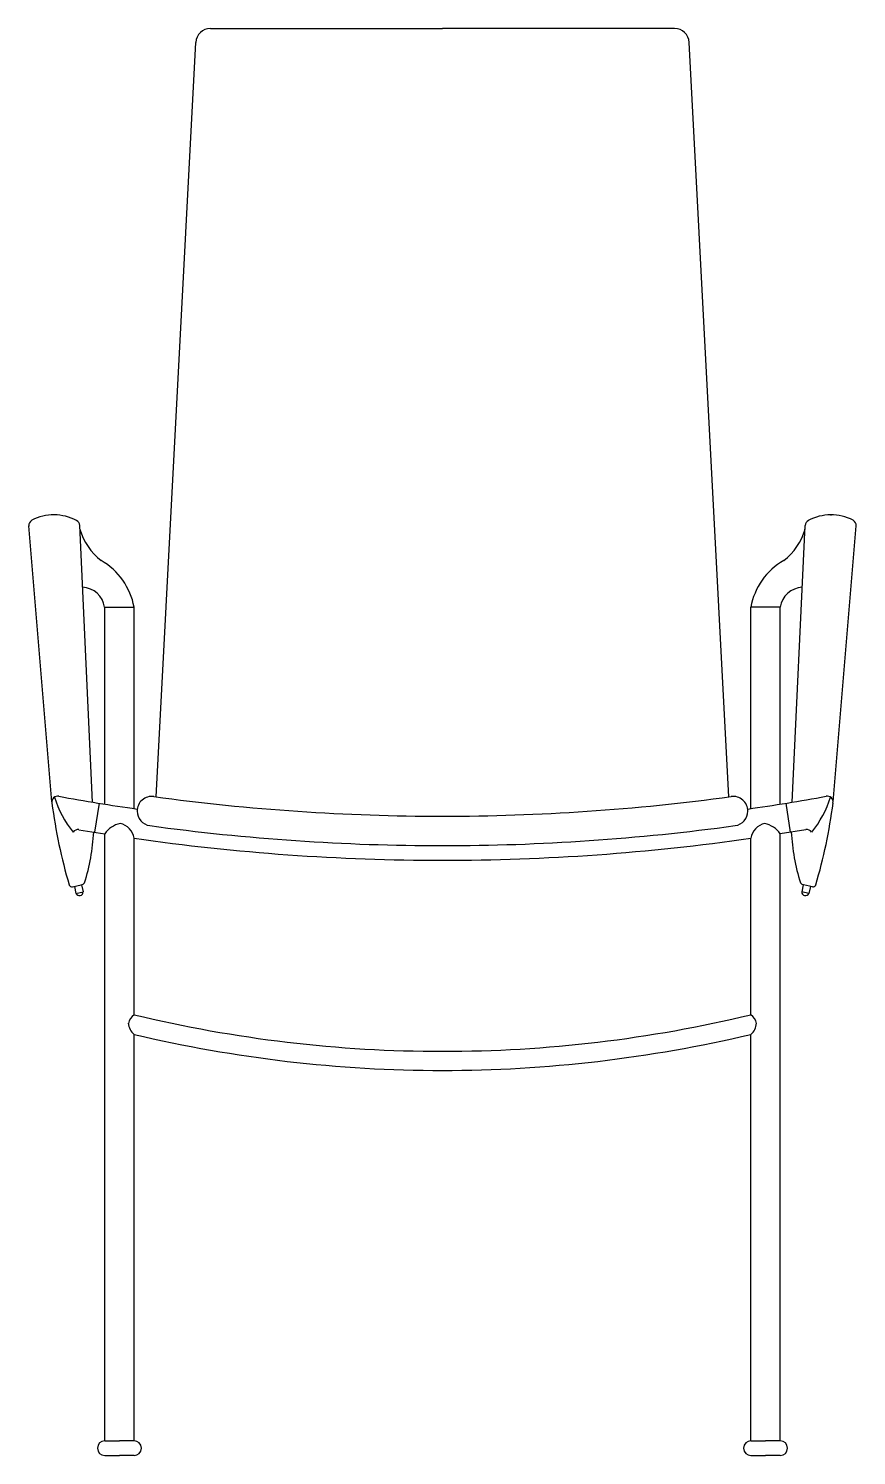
# Model space of a CAD drawing. Header units: metres. Extents: x -0.06 to 0.52, y 0 to 1.
import ezdxf

# ---------------------------------------------------------------- set-up
doc = ezdxf.new("R2010")
doc.units = ezdxf.units.M
doc.layers.add('Ceco.net 58', color=7, linetype='Continuous')

# ---------------------------------------------------------------- blocks, each defined once
blk = doc.blocks.new('chair03F')
for p, q in [((-16.7974, -56.5616), (-16.6345, -56.5616)), ((-16.4716, -56.5616), (-16.6345, -56.5616)), ((-16.8356, -57.1005), (-16.8077, -56.5714)), ((-16.4335, -57.1005), (-16.4613, -56.5714)), ((-16.9088, -57.1041), (-16.925, -56.9105)), ((-16.9069, -56.9027), (-16.9076, -56.9027)), ((-16.8801, -57.1042), (-16.8892, -56.9102)), ((-16.3889, -57.1042), (-16.3798, -56.9102)), ((-16.3621, -56.9027), (-16.3614, -56.9027)), ((-16.3603, -57.1041), (-16.344, -56.9105)), ((-16.8716, -56.9675), (-16.851, -56.9675)), ((-16.8716, -57.1056), (-16.8716, -56.9675)), ((-16.851, -57.1087), (-16.851, -56.9675)), ((-16.418, -57.1087), (-16.418, -56.9675)), ((-16.3974, -56.9675), (-16.418, -56.9675)), ((-16.3974, -57.1056), (-16.3974, -56.9675)), ((-16.8755, -57.105), (-16.8788, -57.1253)), ((-16.849, -57.1105), (-16.849, -57.1105)), ((-16.4201, -57.1105), (-16.4201, -57.1105)), ((-16.3935, -57.105), (-16.3903, -57.1253)), ((-16.8897, -57.1236), (-16.8716, -57.1265)), ((-16.8716, -57.5522), (-16.8716, -57.1265)), ((-16.851, -57.2534), (-16.851, -57.1296)), ((-16.418, -57.2534), (-16.418, -57.1296)), ((-16.3793, -57.1236), (-16.3974, -57.1265)), ((-16.3974, -57.5522), (-16.3974, -57.1265)), ((-16.8942, -57.1636), (-16.8881, -57.1622)), ((-16.8879, -57.1622), (-16.8867, -57.1672)), ((-16.3812, -57.1622), (-16.3823, -57.1672)), ((-16.3748, -57.1636), (-16.381, -57.1622)), ((-16.8929, -57.1633), (-16.8918, -57.1683)), ((-16.8918, -57.1683), (-16.8867, -57.1672)), ((-16.3773, -57.1683), (-16.3823, -57.1672)), ((-16.3762, -57.1633), (-16.3773, -57.1683)), ((-16.851, -57.5522), (-16.851, -57.2671)), ((-16.418, -57.5522), (-16.418, -57.2671)), ((-16.8716, -57.5522), (-16.8613, -57.5522)), ((-16.851, -57.5522), (-16.8613, -57.5522)), ((-16.418, -57.5522), (-16.4077, -57.5522)), ((-16.3974, -57.5522), (-16.4077, -57.5522)), ((-16.8716, -57.5625), (-16.8613, -57.5625)), ((-16.851, -57.5625), (-16.8613, -57.5625)), ((-16.418, -57.5625), (-16.4077, -57.5625)), ((-16.3974, -57.5625), (-16.4077, -57.5625))]:
    blk.add_line(p, q)
for centre, radius, start, end in [((-16.7974, -56.5719), 0.0103, 90, 176.9833), ((-16.4716, -56.5719), 0.0103, 3.0167, 90), ((-16.9209, -56.9102), 0.00412, 117.2751, 184.8033), ((-16.9073, -56.9366), 0.0339, 62.0399, 117.2751), ((-16.8933, -56.9103), 0.00412, 2.6724, 62.0399), ((-16.3757, -56.9103), 0.00412, 117.9601, 177.3276), ((-16.3618, -56.9366), 0.0339, 62.7249, 117.9601), ((-16.3481, -56.9102), 0.00412, 355.1967, 62.7249), ((-16.8481, -56.901), 0.0426, 196.0503, 232.3659), ((-16.4209, -56.901), 0.0426, 307.6341, 343.9497), ((-16.8984, -56.9763), 0.0482, 10.5282, 59.8007), ((-16.3707, -56.9763), 0.0482, 120.1993, 169.4718), ((-16.888, -56.97), 0.0165, 8.7315, 87.2042), ((-16.3811, -56.97), 0.0165, 92.7958, 171.2685), ((-16.9046, -57.1041), 0.00412, 79.6879, 190.5932), ((-16.8378, -57.0798), 0.0721, 196.8197, 219.1173), ((-16.6345, -55.6196), 1.5048, 259.6879, 261.8119), ((-16.8386, -57.1105), 0.0103, 82.2038, 180), ((-16.6345, -55.6196), 1.4945, 262.2038, 270), ((-16.6345, -55.6196), 1.4945, 270, 277.7962), ((-16.4304, -57.1105), 0.0103, 0, 97.7962), ((-16.6345, -55.6196), 1.5048, 278.1881, 280.3121), ((-16.4312, -57.0798), 0.0721, 320.8827, 343.1803), ((-16.3644, -57.1041), 0.00412, 349.4068, 100.3121), ((-16.5281, -57.0547), 0.3839, 187.5111, 196.2835), ((-16.8386, -57.1105), 0.0103, 180, 262.2038), ((-16.4304, -57.1105), 0.0103, 277.7962, 0), ((-16.7409, -57.0547), 0.3839, 343.7165, 352.4889), ((-16.8563, -57.1374), 0.0188, 103.8616, 144.3815), ((-16.8636, -57.1317), 0.0128, 9.5181, 77.3951), ((-16.6345, -55.6196), 1.5151, 262.2038, 270), ((-16.6345, -55.6196), 1.5151, 270, 277.7962), ((-16.4054, -57.1317), 0.0128, 102.6049, 170.4819), ((-16.4127, -57.1374), 0.0188, 35.6185, 76.1384), ((-16.8904, -57.1276), 0.00412, 80.9028, 144.8471), ((-17.0277, -57.1168), 0.1486, 342.7692, 356.755), ((-16.6345, -55.6196), 1.5254, 261.8406, 270), ((-16.6345, -55.6196), 1.5254, 270, 278.1594), ((-16.2413, -57.1168), 0.1486, 183.245, 197.2308), ((-16.3787, -57.1276), 0.00412, 35.1529, 99.0972), ((-16.8947, -57.1616), 0.00206, 202.82, 282.5253), ((-16.889, -57.1582), 0.00412, 282.5253, 319.9424), ((-16.3801, -57.1582), 0.00412, 220.0576, 257.4747), ((-16.3744, -57.1616), 0.00206, 257.4747, 337.18), ((-16.8894, -57.1672), 0.00264, 205.2057, 359.8449), ((-16.3797, -57.1672), 0.00264, 180.1551, 334.7943), ((-16.8446, -57.2619), 0.0107, 126.7837, 166.39), ((-16.8438, -57.2585), 0.0113, 184.4231, 229.8988), ((-16.6345, -56.3535), 0.9255, 256.4726, 270), ((-16.6345, -56.3535), 0.9255, 270, 283.5274), ((-16.4244, -57.2619), 0.0107, 13.61, 53.2163), ((-16.4253, -57.2585), 0.0113, 310.1012, 355.5769), ((-16.6345, -56.3535), 0.9389, 256.6693, 270), ((-16.6345, -56.3535), 0.9389, 270, 283.3307), ((-16.8716, -57.5574), 0.00515, 90, 270), ((-16.851, -57.5574), 0.00515, 270, 90), ((-16.418, -57.5574), 0.00515, 90, 270), ((-16.3974, -57.5574), 0.00515, 270, 90)]:
    blk.add_arc(centre, radius, start, end)

msp = doc.modelspace()

# ---------------------------------------------------------------- block references
at = {"layer": 'Ceco.net 58'}
msp.add_blockref('chair03F', (16.8613, 57.5625), dxfattribs=at)

doc.saveas('drawing.dxf')
